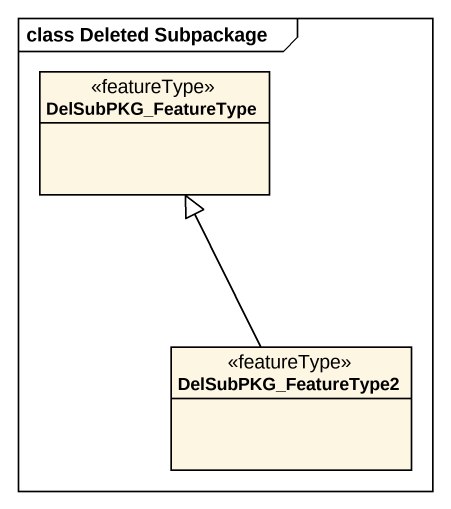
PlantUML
@startuml
mainframe class Deleted Subpackage
hide circle
hide empty members
class DelSubPKG_FeatureType <<featureType>>
class DelSubPKG_FeatureType2 <<featureType>>
DelSubPKG_FeatureType2 -up-|> DelSubPKG_FeatureType
@enduml
